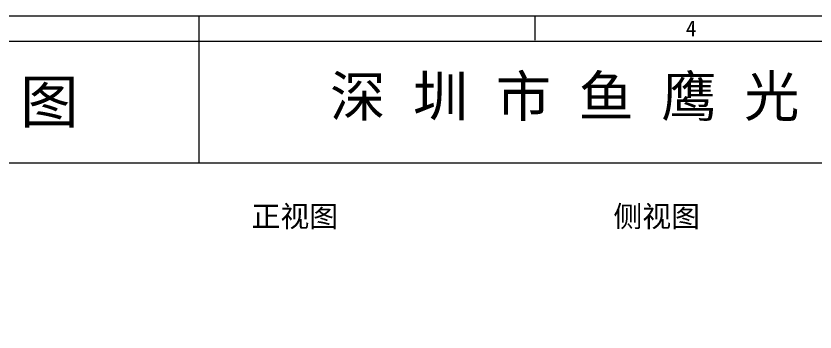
# Model space of a CAD drawing. Header units: millimetres. Extents: x 964 to 1969, y -17351 to -16641.
# Drawn here: x 1226.5 to 1604.1, y -16790 to -16640.6 of the extents above; entities that cross this region are included whole.
import ezdxf

# ---------------------------------------------------------------- set-up
doc = ezdxf.new("R2010")
doc.units = ezdxf.units.MM
doc.header["$PDMODE"] = 35
doc.layers.get('0').update_dxf_attribs({"lineweight": 20})
doc.layers.add('图框', color=7, linetype='Continuous', lineweight=30)
doc.styles.add('ROMANS', font='ROMANS.shx')
doc.styles.add('宋体', font='SimSun.ttf')
doc.styles.add('文字', font='SimSun.ttf')
doc.styles.add('汉字', font='NSimSun.ttf')
doc.dimstyles.new('DIM', dxfattribs={"dimtxt": 2, "dimasz": 1.5, "dimexe": 0.5, "dimexo": 0.5, "dimgap": 0.5, "dimtad": 0, "dimzin": 9, "dimdsep": 46, "dimtxsty": 'ROMANS', "dimcen": 0, "dimclrd": 3, "dimclre": 3, "dimclrt": 2, "dimadec": 0, "dimazin": 0, "dimtp": 0.01, "dimtm": 0.01, "dimtfac": 0.8, "dimtmove": 0, "dimatfit": 3, "dimfxl": 1, "dimtolj": 1, "dimlwd": 18, "dimlwe": 18, "dimarcsym": 0})

# ---------------------------------------------------------------- blocks, each defined once
blk = doc.blocks.new('*D22')
at = {"color": 3, "lineweight": 18, "transparency": 16777216}
blk.add_line((1282.33, -16843.55), (1282.33, -16795.3), dxfattribs=at)
at = {"color": 3, "linetype": 'Continuous', "lineweight": 18, "transparency": 16777216}
for p, q in [((1283.83, -16795.8), (1337.64, -16795.8)), ((1440.83, -16795.8), (1387.02, -16795.8)), ((1442.33, -16841.86), (1442.33, -16795.3))]:
    blk.add_line(p, q, dxfattribs=at)
at = {"color": 3, "lineweight": 5, "transparency": 16777216}
for points in [[(1283.83, -16795.55), (1283.83, -16796.05), (1282.33, -16795.8)], [(1440.83, -16795.55), (1440.83, -16796.05), (1442.33, -16795.8)]]:
    blk.add_solid(points, dxfattribs=at)
at = {"layer": 'Defpoints', "color": 0, "lineweight": 5, "transparency": 16777216}
for p in [(1442.33, -16795.8), (1282.33, -16844.05), (1442.33, -16842.36)]:
    blk.add_point(p, dxfattribs=at)
at = {"color": 2, "transparency": 16777216, "insert": (1362.33, -16795.8), "char_height": 4, "attachment_point": 5, "style": 'ROMANS'}
blk.add_mtext('\\A1;160%%P0.1 CG OD', dxfattribs=at)

msp = doc.modelspace()

# ---------------------------------------------------------------- linework, layer by layer
at = {"layer": '图框', "color": 0, "lineweight": 0}
for p, q in [((1312.899, -16640.582), (1312.899, -16652.08)), ((1471.686, -16640.582), (1471.686, -16652.08)), ((976.287, -16652.425), (1957.567, -16652.425)), ((1312.899, -16652.08), (1312.899, -16709.96)), ((976.287, -16709.96), (1957.567, -16709.96))]:
    msp.add_line(p, q, dxfattribs=at)
for points in [[(964.444, -16640.582), (1969.41, -16640.582), (1969.41, -17351.164), (964.444, -17351.164)], [(976.287, -16652.425), (1957.567, -16652.425), (1957.567, -17339.321), (976.287, -17339.321)]]:
    msp.add_lwpolyline(points, close=True, dxfattribs=at)

# ---------------------------------------------------------------- texts
at = {"color": 7, "insert": (1374.94, -16668.996), "char_height": 19.14155, "width": 1737.03772, "attachment_point": 1, "style": '宋体'}
msp.add_mtext('{\\C256;深 圳 市 鱼 鹰 光 电 科 技 有 限 公 司}', dxfattribs=at)
at = {"color": 3, "lineweight": 5, "char_height": 10, "attachment_point": 1, "style": '宋体'}
for s, insert in [('正视图', (1337.805, -16730.336)), ('侧视图', (1508.83, -16730.336))]:
    msp.add_mtext_dynamic_manual_height_columns(s, width=61.39442, gutter_width=15, heights=[0], dxfattribs=dict(at, insert=insert))
at = {"layer": '图框', "color": 0, "lineweight": 0, "style": '文字'}
msp.add_text('4', height=7.368, dxfattribs=at).set_placement((1543.038, -16650.143))
at = {"layer": '图框', "color": 0, "lineweight": 0, "insert": (1138.729, -16682.29), "char_height": 20.28175, "width": 499.10156, "attachment_point": 5, "style": '汉字'}
msp.add_mtext('{\\fSimSun|b0|i0|c134|p54;LCM+CG 总  成  图}', dxfattribs=at)

# ---------------------------------------------------------------- dimensions: what is measured, and where the dimension line sits
dim = msp.add_linear_dim(base=(1442.327, -16795.796), p1=(1282.327, -16844.045), p2=(1442.327, -16842.358), text='<>%%P0.1 CG OD', dimstyle='DIM', override={"dimtxt": 4, "dimfxl": 0.8})
dim.commit()
dim.dimension.update_dxf_attribs({"geometry": '*D22', "text_midpoint": (1362.327, -16795.796)})

doc.saveas('drawing.dxf')
